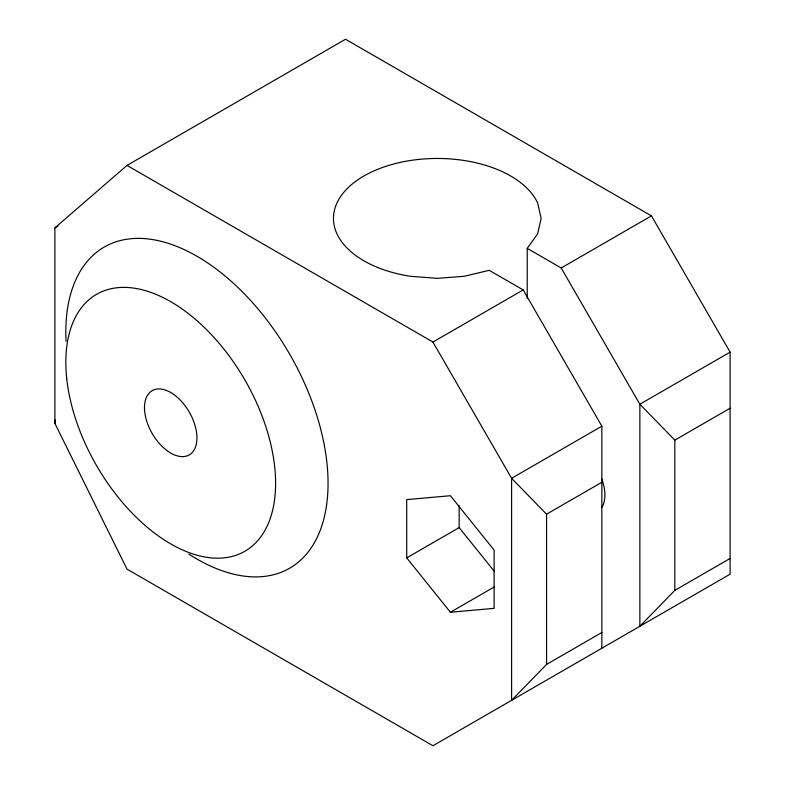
<?xml version="1.0" encoding="UTF-8"?>
<svg xmlns="http://www.w3.org/2000/svg" width="785" height="785" viewBox="0 0 785 785"><rect width="100%" height="100%" fill="white"/><g stroke="black" fill="none" stroke-linecap="round" stroke-linejoin="round"><path stroke-width="1.18" d="M54.881 423.38L54.881 227.876L127.013 165.409L345.528 39.25L651.452 215.875L730.119 352.131L730.119 574.169L432.937 745.75L127.013 569.125L54.881 423.38L55.333 419.759M527.226 298.526L527.226 248.374L537.597 233.91L541.14 218.397L537.597 202.883A103.836 59.945 0 0 0 363.887 176.007A103.836 59.945 0 0 0 410.427 276.3L437.304 278.341L464.18 276.3L489.222 270.315L523.193 289.92L601.86 426.176L601.86 648.224M601.86 632.504L546.566 664.424L511.604 700.328L511.604 478.291L432.937 342.034L127.013 165.409M730.119 558.449L674.825 590.369L639.863 626.283L639.863 404.236L561.196 267.979L527.226 248.374M54.881 227.876L58.061 226.041M432.937 342.034L523.193 289.92M561.196 267.979L651.452 215.875M601.86 426.176L511.604 478.291L546.566 514.195L546.566 664.424M730.119 352.131L639.863 404.236L674.825 440.14L674.825 590.369M406.709 557.89L406.709 499.613L450.413 495.718L494.118 550.079L494.118 608.355L450.413 612.261L406.709 557.89L459.156 527.608L459.156 505.756M546.566 514.195L601.86 482.275M674.825 440.14L730.119 408.22M450.413 612.261L494.471 586.827M459.156 527.608L494.422 571.49M601.801 479.007A37.081 21.411 60 0 1 601.928 507.345M66.077 341.406A185.417 107.054 60 0 1 194.248 254.723A185.417 107.054 60 0 1 328.022 486.425A185.417 107.054 60 0 1 188.861 554.082M66.725 378.547A148.336 85.644 60 0 0 234.568 555.731A148.336 85.644 60 0 0 210.851 334.057A148.336 85.644 60 0 0 66.725 378.547M144.489 407.641A37.081 21.411 60 0 0 183.827 456.566A37.081 21.411 60 0 0 183.827 404.128A37.081 21.411 60 0 0 144.489 407.641"/></g></svg>
